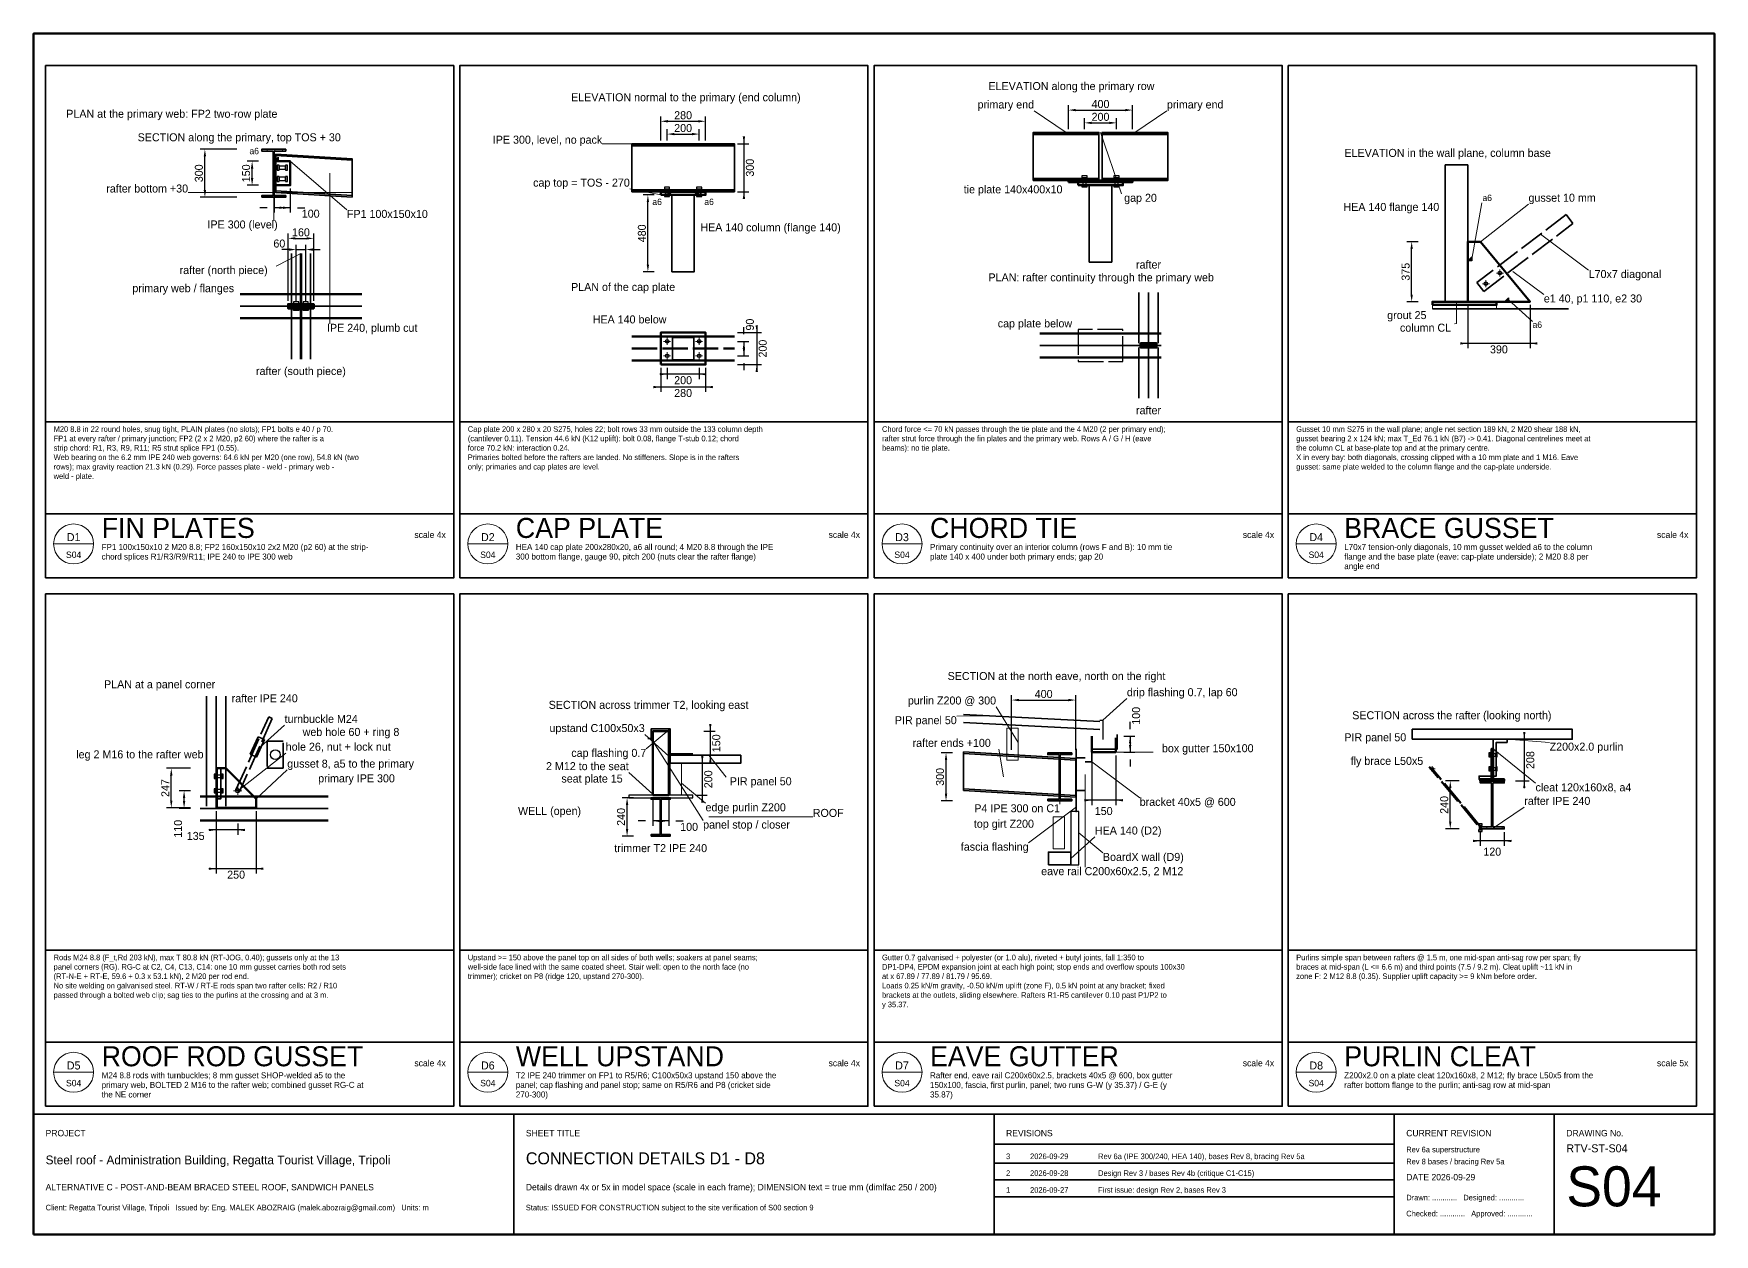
# Model space of a CAD drawing. Header units: metres. Extents: x 10 to 452, y 8 to 38.
# Drawn here: x 210 to 252, y 8 to 38 of the extents above; entities that cross this region are included whole.
import ezdxf
from ezdxf.enums import TextEntityAlignment as Align

# ---------------------------------------------------------------- set-up
doc = ezdxf.new("R2010")
doc.units = ezdxf.units.M
doc.header["$LTSCALE"] = 0.5
for name, pattern in [('CENTER', [5.08, 3.175, -0.635, 0.635, -0.635]), ('DASHDOT', [3.556, 2.54, -0.508, 0, -0.508]), ('DASHED', [1.524, 1.27, -0.254])]:
    doc.linetypes.add(name, pattern=pattern)
for name, color, linetype, lineweight in [('S-BRACE', 6, 'DASHED', 35), ('S-COL', 5, 'CONTINUOUS', 35), ('S-DETAIL', 7, 'CONTINUOUS', 25), ('S-DIM', 2, 'CONTINUOUS', 13), ('S-DRAIN', 4, 'DASHDOT', 18), ('S-EXIST', 8, 'CONTINUOUS', 15), ('S-GRID', 9, 'CENTER', 13), ('S-HATCH', 8, 'CONTINUOUS', 9), ('S-LEADER', 7, 'CONTINUOUS', 13), ('S-PRIM', 1, 'CONTINUOUS', 50), ('S-PURL', 4, 'CONTINUOUS', 15), ('S-RAFT', 3, 'CONTINUOUS', 35), ('S-TEXT-DIM', 7, 'CONTINUOUS', 18), ('S-TEXT-NOTE', 7, 'CONTINUOUS', 18), ('S-TITLE', 7, 'CONTINUOUS', 35)]:
    doc.layers.add(name, color=color, linetype=linetype, lineweight=lineweight)
doc.dimstyles.new('S-MM', dxfattribs={"dimtxt": 0.2, "dimasz": 0.18, "dimexe": 0.12, "dimexo": 0.08, "dimgap": 0.05, "dimtad": 1, "dimdec": 0, "dimlfac": 250, "dimtxsty": 'Standard', "dimcen": 2.5, "dimclrd": 2, "dimclre": 2, "dimclrt": 7, "dimazin": 3, "dimtfac": 1, "dimtmove": 0, "dimatfit": 3, "dimlwd": -3})
doc.dimstyles.new('S-MM5', dxfattribs={"dimtxt": 0.2, "dimasz": 0.18, "dimexe": 0.12, "dimexo": 0.08, "dimgap": 0.05, "dimtad": 1, "dimdec": 0, "dimlfac": 200, "dimtxsty": 'Standard', "dimcen": 2.5, "dimclrd": 2, "dimclre": 2, "dimclrt": 7, "dimazin": 3, "dimtfac": 1, "dimtmove": 0, "dimatfit": 3, "dimlwd": -3})

msp = doc.modelspace()

# ---------------------------------------------------------------- hatches: boundary and pattern name
at = {"layer": 'S-HATCH'}
h = msp.add_hatch(dxfattribs=at)
h.set_pattern_fill('ANSI31', scale=0.06, angle=45)
h.paths.add_polyline_path([(215.7, 33.91), (216.3, 33.91), (216.3, 33.9528), (216.0142, 33.9528), (216.0142, 35.0672), (216.3, 35.0672), (216.3, 35.11), (215.7, 35.11), (215.7, 35.0672), (215.9858, 35.0672), (215.9858, 33.9528), (215.7, 33.9528)])
h = msp.add_hatch(color=7, dxfattribs=at)
h.dxf.hatch_style = 1
h.paths.add_polyline_path([(216.014, 34.81), (216.114, 34.91), (216.114, 34.81)])
h = msp.add_hatch(color=7, dxfattribs=at)
h.dxf.hatch_style = 1
h.paths.add_polyline_path([(225.95, 33.97), (225.85, 34.07), (225.85, 33.97)])
h = msp.add_hatch(color=7, dxfattribs=at)
h.dxf.hatch_style = 1
h.paths.add_polyline_path([(226.51, 33.97), (226.61, 34.07), (226.61, 33.97)])
h = msp.add_hatch(color=7, dxfattribs=at)
h.dxf.hatch_style = 1
h.paths.add_polyline_path([(245.8354, 32.32), (245.9354, 32.42), (245.9354, 32.32)])
h = msp.add_hatch(color=7, dxfattribs=at)
h.dxf.hatch_style = 1
h.paths.add_polyline_path([(246.7554, 31.3), (246.8554, 31.4), (246.8554, 31.3)])
h = msp.add_hatch(dxfattribs=at)
h.set_pattern_fill('ANSI31', scale=0.06, angle=45)
h.paths.add_polyline_path([(235.34, 18.83), (235.94, 18.83), (235.94, 18.8728), (235.6542, 18.8728), (235.6542, 19.9872), (235.94, 19.9872), (235.94, 20.03), (235.34, 20.03), (235.34, 19.9872), (235.6258, 19.9872), (235.6258, 18.8728), (235.34, 18.8728)])
h = msp.add_hatch(dxfattribs=at)
h.set_pattern_fill('ANSI31', scale=0.06, angle=45)
h.paths.add_polyline_path([(246.15, 18.13), (246.75, 18.13), (246.75, 18.179), (246.4655, 18.179), (246.4655, 19.281), (246.75, 19.281), (246.75, 19.33), (246.15, 19.33), (246.15, 19.281), (246.4345, 19.281), (246.4345, 18.179), (246.15, 18.179)])
h = msp.add_hatch(dxfattribs=at)
h.set_pattern_fill('ANSI31', scale=0.06, angle=45)
h.paths.add_polyline_path([(225.43, 17.95), (225.91, 17.95), (225.91, 17.9892), (225.6824, 17.9892), (225.6824, 18.8708), (225.91, 18.8708), (225.91, 18.91), (225.43, 18.91), (225.43, 18.8708), (225.6576, 18.8708), (225.6576, 17.9892), (225.43, 17.9892)])

# ---------------------------------------------------------------- linework, layer by layer
at = {"layer": 'S-BRACE', "lineweight": 50}
for p, q in [((246.075, 18.24), (244.875, 19.68)), ((246.15, 18.19), (244.95, 19.63))]:
    msp.add_line(p, q, dxfattribs=at)
at = {"layer": 'S-BRACE', "lineweight": 35}
for points in [[(246.2354, 31.56), (248.4646, 33.2542), (248.2952, 33.4772), (246.0659, 31.7829)], [(215.0562, 19.1035), (215.8757, 20.9279), (215.9632, 20.8886), (215.1438, 19.0641)], [(215.4131, 19.9956), (215.6097, 20.4334), (215.7703, 20.3613), (215.5736, 19.9235)]]:
    msp.add_lwpolyline(points, close=True, dxfattribs=at)
at = {"layer": 'S-COL', "lineweight": 35}
for points in [[(245.2754, 31.3), (245.8354, 31.3), (245.8354, 34.72), (245.2754, 34.72)], [(236.38, 32.29), (236.94, 32.29), (236.94, 34.21), (236.38, 34.21)], [(225.95, 32.05), (226.51, 32.05), (226.51, 33.97), (225.95, 33.97)], [(235.36, 17.23), (235.92, 17.23), (235.92, 17.55), (235.36, 17.55)]]:
    msp.add_lwpolyline(points, close=True, dxfattribs=at)
at = {"layer": 'S-COL', "lineweight": 50}
msp.add_lwpolyline([(244.9554, 31.22), (246.5554, 31.22), (246.5554, 31.3), (244.9554, 31.3)], close=True, dxfattribs=at)
at = {"layer": 'S-COL', "linetype": 'DASHED'}
msp.add_lwpolyline([(225.964, 29.85), (226.496, 29.85), (226.496, 30.41), (225.964, 30.41)], close=True, dxfattribs=at)
at = {"layer": 'S-DETAIL', "lineweight": 35}
for p, q in [((233.24, 20.9899), (236.64, 20.8101)), ((233.24, 20.7899), (236.64, 20.6101))]:
    msp.add_line(p, q, dxfattribs=at)
at = {"layer": 'S-DETAIL'}
for points in [[(216.014, 34.81), (216.114, 34.91), (216.114, 34.81)], [(216.082, 34.586), (216.134, 34.586), (216.134, 34.714), (216.082, 34.714)], [(216.134, 34.61), (216.294, 34.61), (216.294, 34.69), (216.134, 34.69)], [(216.294, 34.586), (216.346, 34.586), (216.346, 34.714), (216.294, 34.714)], [(236.196, 34.394), (236.324, 34.394), (236.324, 34.446), (236.196, 34.446)], [(236.996, 34.394), (237.124, 34.394), (237.124, 34.446), (236.996, 34.446)], [(216.082, 34.306), (216.134, 34.306), (216.134, 34.434), (216.082, 34.434)], [(216.134, 34.33), (216.294, 34.33), (216.294, 34.41), (216.134, 34.41)], [(216.294, 34.306), (216.346, 34.306), (216.346, 34.434), (216.294, 34.434)], [(225.766, 34.114), (225.894, 34.114), (225.894, 34.166), (225.766, 34.166)], [(225.79, 33.986), (225.87, 33.986), (225.87, 34.114), (225.79, 34.114)], [(225.95, 33.97), (225.85, 34.07), (225.85, 33.97)], [(226.51, 33.97), (226.61, 34.07), (226.61, 33.97)], [(226.566, 34.114), (226.694, 34.114), (226.694, 34.166), (226.566, 34.166)], [(226.59, 33.986), (226.67, 33.986), (226.67, 34.114), (226.59, 34.114)], [(236.196, 34.174), (236.324, 34.174), (236.324, 34.226), (236.196, 34.226)], [(236.22, 34.226), (236.3, 34.226), (236.3, 34.394), (236.22, 34.394)], [(236.996, 34.174), (237.124, 34.174), (237.124, 34.226), (236.996, 34.226)], [(237.02, 34.226), (237.1, 34.226), (237.1, 34.394), (237.02, 34.394)], [(225.766, 33.934), (225.894, 33.934), (225.894, 33.986), (225.766, 33.986)], [(226.566, 33.934), (226.694, 33.934), (226.694, 33.986), (226.566, 33.986)], [(245.8354, 32.32), (245.9354, 32.42), (245.9354, 32.32)], [(216.496, 31.2442), (216.624, 31.2442), (216.624, 31.298), (216.496, 31.298)], [(216.496, 31.1758), (216.624, 31.1758), (216.624, 31.226), (216.496, 31.226)], [(216.496, 31.2042), (216.624, 31.2042), (216.624, 31.154), (216.496, 31.154)], [(216.496, 31.1358), (216.624, 31.1358), (216.624, 31.082), (216.496, 31.082)], [(216.736, 31.2442), (216.864, 31.2442), (216.864, 31.298), (216.736, 31.298)], [(216.736, 31.1758), (216.864, 31.1758), (216.864, 31.226), (216.736, 31.226)], [(216.736, 31.2042), (216.864, 31.2042), (216.864, 31.154), (216.736, 31.154)], [(216.736, 31.1358), (216.864, 31.1358), (216.864, 31.082), (216.736, 31.082)], [(246.7554, 31.3), (246.8554, 31.4), (246.8554, 31.3)], [(225.87, 19.97), (225.91, 19.97), (225.91, 20.59), (225.87, 20.59)], [(236.04, 18.566), (236.064, 18.566), (236.064, 20.126), (236.04, 20.126)], [(246.366, 19.932), (246.405, 19.932), (246.405, 20.028), (246.366, 20.028)], [(246.405, 19.95), (246.535, 19.95), (246.535, 20.01), (246.405, 20.01)], [(246.535, 19.932), (246.574, 19.932), (246.574, 20.028), (246.535, 20.028)], [(214.5144, 19.3926), (214.556, 19.3926), (214.556, 19.495), (214.5144, 19.495)], [(214.556, 19.4118), (214.692, 19.4118), (214.692, 19.4758), (214.556, 19.4758)], [(214.692, 19.3926), (214.7336, 19.3926), (214.7336, 19.495), (214.692, 19.495)], [(246.366, 19.582), (246.405, 19.582), (246.405, 19.678), (246.366, 19.678)], [(246.405, 19.6), (246.535, 19.6), (246.535, 19.66), (246.405, 19.66)], [(246.535, 19.582), (246.574, 19.582), (246.574, 19.678), (246.535, 19.678)], [(214.5144, 19.0326), (214.556, 19.0326), (214.556, 19.135), (214.5144, 19.135)], [(214.556, 19.0518), (214.692, 19.0518), (214.692, 19.1158), (214.556, 19.1158)], [(214.692, 19.0326), (214.7336, 19.0326), (214.7336, 19.135), (214.692, 19.135)], [(224.87, 18.91), (226.47, 18.91), (226.47, 18.97), (224.87, 18.97)], [(235.92, 17.23), (236.12, 17.23), (236.12, 18.566), (235.92, 18.566)], [(246.102, 18.215), (246.198, 18.215), (246.198, 18.254), (246.102, 18.254)], [(246.102, 18.066), (246.198, 18.066), (246.198, 18.105), (246.102, 18.105)], [(246.12, 18.105), (246.18, 18.105), (246.18, 18.215), (246.12, 18.215)]]:
    msp.add_lwpolyline(points, close=True, dxfattribs=at)
at = {"layer": 'S-DETAIL', "lineweight": 50}
for points in [[(216.014, 34.21), (216.414, 34.21), (216.414, 34.81), (216.014, 34.81)], [(225.67, 33.97), (226.79, 33.97), (226.79, 34.05), (225.67, 34.05)], [(235.86, 34.29), (237.46, 34.29), (237.46, 34.33), (235.86, 34.33)], [(236.1, 34.21), (237.22, 34.21), (237.22, 34.29), (236.1, 34.29)], [(245.8354, 31.3), (245.8354, 32.8), (246.1554, 32.8), (247.3954, 31.3)], [(216.36, 31.2042), (217, 31.2042), (217, 31.2442), (216.36, 31.2442)], [(216.36, 31.1758), (217, 31.1758), (217, 31.1358), (216.36, 31.1358)], [(225.67, 29.73), (226.79, 29.73), (226.79, 30.53), (225.67, 30.53)], [(237.66, 30.2242), (238.06, 30.2242), (238.06, 30.2642), (237.66, 30.2642)], [(237.66, 30.1958), (238.06, 30.1958), (238.06, 30.1558), (237.66, 30.1558)], [(225.47, 18.97), (225.87, 18.97), (225.87, 20.57), (225.47, 20.57)], [(246.43, 19.33), (246.47, 19.33), (246.47, 20.13), (246.43, 20.13)], [(214.5742, 18.6562), (215.56, 18.6562), (215.56, 18.8838), (214.8, 19.6438), (214.5742, 19.6438)], [(246.15, 19.33), (246.75, 19.33), (246.75, 19.37), (246.15, 19.37)]]:
    msp.add_lwpolyline(points, close=True, dxfattribs=at)
at = {"layer": 'S-DETAIL', "linetype": 'DASHED'}
msp.add_lwpolyline([(236.1, 29.81), (237.22, 29.81), (237.22, 30.61), (236.1, 30.61)], close=True, dxfattribs=at)
at = {"layer": 'S-DETAIL', "lineweight": 35}
for points in [[(226.47, 20.01), (225.91, 20.01), (225.91, 20.63), (225.43, 20.63), (225.43, 20.39), (225.35, 20.39)], [(236.28, 19.806), (236.44, 19.806), (236.44, 20.126), (237.08, 20.126), (237.08, 20.486)]]:
    msp.add_lwpolyline(points, dxfattribs=at)
at = {"layer": 'S-DETAIL'}
msp.add_lwpolyline([(236.64, 20.846), (236.72, 20.846), (236.72, 20.366)], dxfattribs=at)
at = {"layer": 'S-DETAIL', "lineweight": 35}
for points in [[(244.45, 20.37), (248.45, 20.37), (248.45, 20.62), (244.45, 20.62)], [(225.91, 19.77), (227.67, 19.77), (227.67, 19.97), (225.91, 19.97)], [(214.5724, 18.8838), (214.68, 18.8838), (214.68, 19.6438), (214.5724, 19.6438)]]:
    msp.add_lwpolyline(points, close=True, dxfattribs=at)
at = {"layer": 'S-DETAIL'}
for centre, radius in [((246.6405, 32.0186), 0.044), ((246.2901, 31.7524), 0.044), ((225.83, 30.31), 0.044), ((226.63, 30.31), 0.044), ((225.83, 29.95), 0.044), ((226.63, 29.95), 0.044), ((216.04, 19.9838), 0.12), ((244.95, 19.63), 0.035), ((215.1, 19.0838), 0.052)]:
    msp.add_circle(centre, radius, dxfattribs=at)
at = {"layer": 'S-DIM'}
for p, q in [((210.5, 25.25), (211.5, 25.25)), ((220.85, 25.25), (221.85, 25.25)), ((231.2, 25.25), (232.2, 25.25)), ((241.55, 25.25), (242.55, 25.25)), ((210.5, 12.05), (211.5, 12.05)), ((220.85, 12.05), (221.85, 12.05)), ((231.2, 12.05), (232.2, 12.05)), ((241.55, 12.05), (242.55, 12.05))]:
    msp.add_line(p, q, dxfattribs=at)
for centre in [(211, 25.25), (221.35, 25.25), (231.7, 25.25), (242.05, 25.25), (211, 12.05), (221.35, 12.05), (231.7, 12.05), (242.05, 12.05)]:
    msp.add_circle(centre, 0.5, dxfattribs=at)
at = {"layer": 'S-DRAIN', "lineweight": 50}
msp.add_lwpolyline([(236.44, 20.446), (236.44, 20.046), (237.04, 20.046), (237.04, 20.406)], dxfattribs=at)
at = {"layer": 'S-EXIST', "lineweight": 35}
msp.add_line((244.9554, 31.12), (248.3554, 31.12), dxfattribs=at)
at = {"layer": 'S-GRID'}
for p, q in [((246.5525, 32.0186), (246.7285, 32.0186)), ((246.6405, 31.9306), (246.6405, 32.1066)), ((246.2021, 31.7524), (246.3781, 31.7524)), ((246.2901, 31.6644), (246.2901, 31.8404)), ((245.5554, 31.3), (245.5554, 30.76)), ((225.742, 30.31), (225.918, 30.31)), ((225.83, 30.222), (225.83, 30.398)), ((226.542, 30.31), (226.718, 30.31)), ((226.63, 30.222), (226.63, 30.398)), ((225.742, 29.95), (225.918, 29.95)), ((225.83, 29.862), (225.83, 30.038)), ((226.542, 29.95), (226.718, 29.95)), ((226.63, 29.862), (226.63, 30.038)), ((244.88, 19.63), (245.02, 19.63)), ((244.95, 19.56), (244.95, 19.7)), ((214.996, 19.0838), (215.204, 19.0838)), ((215.1, 18.9798), (215.1, 19.1878))]:
    msp.add_line(p, q, dxfattribs=at)
at = {"layer": 'S-HATCH'}
msp.add_lwpolyline([(244.9554, 31.12), (246.5554, 31.12), (246.5554, 31.22), (244.9554, 31.22)], close=True, dxfattribs=at)
at = {"layer": 'S-LEADER'}
for p, q in [((235.8, 35.53), (235, 36.0729)), ((237.52, 35.53), (238.32, 36.0729)), ((236.66, 35.53), (237.1836, 33.9979)), ((227.51, 35.25), (224.21, 35.25)), ((216.414, 34.81), (217.8282, 33.5958)), ((217.4, 34.51), (217.4, 30.7497)), ((217.96, 34.03), (213.86, 34.03)), ((225.67, 33.97), (224.8973, 34.12)), ((216, 33.91), (216, 33.3322)), ((245.9354, 32.368), (246.1865, 33.7712)), ((246.1554, 32.8), (247.3554, 33.7429)), ((247.6583, 32.9931), (248.8583, 32.0931)), ((216.68, 32.51), (216.0631, 32.1924)), ((246.9602, 32.0606), (247.738, 31.4828)), ((246.8554, 31.348), (247.4554, 30.808)), ((245.5554, 30.76), (245.5034, 30.7529)), ((234.6, 20.286), (234.05, 21.1816)), ((236.72, 20.846), (237.32, 21.389)), ((215.6719, 20.1785), (216.2719, 20.7214)), ((225.91, 20.63), (225.31, 20.13)), ((233.84, 20.9539), (233.0673, 20.9469)), ((225.87, 19.95), (225.27, 20.4929)), ((225.43, 20.39), (226.73, 18.3383)), ((246.82, 20.37), (247.8825, 20.2853)), ((215.1, 19.0838), (216.3, 20.0267)), ((226.87, 19.97), (227.3082, 19.42)), ((234.24, 19.43), (234.1181, 20.1229)), ((236.44, 19.806), (237.64, 18.906)), ((236.74, 20.046), (237.9734, 20.046)), ((246.47, 20.13), (247.5307, 19.2693)), ((215.56, 18.8838), (216.3378, 19.6046)), ((225.47, 18.998), (224.87, 19.5409)), ((236.28, 19.486), (236.28, 17.1746)), ((226.19, 19.27), (226.79, 18.77)), ((236.064, 18.686), (234.864, 17.786)), ((235.64, 18.83), (235.64, 18.7453)), ((246.45, 18.13), (247.25, 18.6729)), ((226.87, 18.43), (229.47, 18.43)), ((235.92, 17.39), (236.52, 17.9329)), ((236.12, 18.03), (236.72, 17.53))]:
    msp.add_line(p, q, dxfattribs=at)
at = {"layer": 'S-PRIM'}
for p, q in [((234.98, 35.4872), (236.62, 35.4872)), ((236.7, 35.4872), (238.34, 35.4872)), ((224.95, 35.2072), (227.51, 35.2072)), ((224.95, 34.0928), (227.51, 34.0928)), ((234.98, 34.3728), (236.62, 34.3728)), ((236.7, 34.3728), (238.34, 34.3728)), ((215.16, 31.49), (218.2, 31.49)), ((215.16, 30.89), (218.2, 30.89)), ((224.95, 30.43), (227.51, 30.43)), ((235.14, 30.51), (238.18, 30.51)), ((224.95, 29.83), (227.51, 29.83)), ((235.14, 29.91), (238.18, 29.91)), ((214.16, 18.9438), (217.36, 18.9438)), ((214.16, 18.3438), (217.36, 18.3438))]:
    msp.add_line(p, q, dxfattribs=at)
at = {"layer": 'S-PRIM', "lineweight": 35}
for p, q in [((215.16, 31.19), (218.2, 31.19)), ((235.14, 30.21), (238.18, 30.21)), ((214.16, 18.6438), (217.36, 18.6438))]:
    msp.add_line(p, q, dxfattribs=at)
at = {"layer": 'S-PRIM', "linetype": 'DASHED'}
msp.add_line((224.95, 30.13), (227.51, 30.13), dxfattribs=at)
at = {"layer": 'S-PRIM', "lineweight": 35}
for points in [[(234.98, 34.33), (236.62, 34.33), (236.62, 35.53), (234.98, 35.53)], [(236.7, 34.33), (238.34, 34.33), (238.34, 35.53), (236.7, 35.53)], [(215.7, 33.91), (216.3, 33.91), (216.3, 33.9528), (216.0142, 33.9528), (216.0142, 35.0672), (216.3, 35.0672), (216.3, 35.11), (215.7, 35.11), (215.7, 35.0672), (215.9858, 35.0672), (215.9858, 33.9528), (215.7, 33.9528)], [(224.95, 34.05), (227.51, 34.05), (227.51, 35.25), (224.95, 35.25)], [(235.34, 18.83), (235.94, 18.83), (235.94, 18.8728), (235.6542, 18.8728), (235.6542, 19.9872), (235.94, 19.9872), (235.94, 20.03), (235.34, 20.03), (235.34, 19.9872), (235.6258, 19.9872), (235.6258, 18.8728), (235.34, 18.8728)]]:
    msp.add_lwpolyline(points, close=True, dxfattribs=at)
at = {"layer": 'S-PURL', "lineweight": 35}
for p, q in [((236.04, 19.906), (236.28, 19.906)), ((236.04, 19.086), (236.28, 19.086))]:
    msp.add_line(p, q, dxfattribs=at)
at = {"layer": 'S-PURL'}
for points in [[(234.32, 19.846), (234.6, 19.846), (234.6, 20.646), (234.32, 20.646)], [(225.91, 18.97), (226.19, 18.97), (226.19, 19.77), (225.91, 19.77)], [(235.48, 17.63), (235.76, 17.63), (235.76, 18.43), (235.48, 18.43)]]:
    msp.add_lwpolyline(points, close=True, dxfattribs=at)
at = {"layer": 'S-PURL', "lineweight": 35}
for points in [[(246.47, 19.37), (246.47, 20.37), (246.82, 20.37), (246.82, 20.29), (246.55, 20.29), (246.55, 19.45), (246.12, 19.45), (246.12, 19.37)], [(236.04, 19.086), (236.05, 19.086), (236.05, 19.906), (236.04, 19.906)]]:
    msp.add_lwpolyline(points, close=True, dxfattribs=at)
at = {"layer": 'S-RAFT'}
for p, q in [((216.054, 34.9508), (217.96, 34.8366)), ((216.054, 34.0692), (217.96, 33.955)), ((216.44, 31.2442), (216.44, 32.51)), ((216.92, 31.2442), (216.92, 32.51)), ((237.62, 30.2642), (237.62, 31.53)), ((238.1, 30.2642), (238.1, 31.53)), ((216.44, 31.1358), (216.44, 29.87)), ((216.92, 31.1358), (216.92, 29.87)), ((237.62, 30.1558), (237.62, 28.89)), ((238.1, 30.1558), (238.1, 28.89)), ((214.32, 18.698), (214.32, 21.4438)), ((214.8, 18.698), (214.8, 21.4438)), ((233.24, 20.0146), (236.04, 19.8468)), ((233.24, 19.133), (236.04, 18.9652))]:
    msp.add_line(p, q, dxfattribs=at)
at = {"layer": 'S-RAFT', "lineweight": 35}
for p, q in [((216.6676, 31.2442), (216.6676, 32.51)), ((216.6924, 31.2442), (216.6924, 32.51)), ((237.86, 30.2642), (237.86, 31.53)), ((216.6676, 31.1358), (216.6676, 29.87)), ((216.6924, 31.1358), (216.6924, 29.87)), ((237.86, 30.1558), (237.86, 28.89)), ((214.56, 18.6438), (214.56, 21.4438))]:
    msp.add_line(p, q, dxfattribs=at)
for points in [[(216.054, 34.03), (217.96, 33.9158), (217.96, 34.8758), (216.054, 34.99)], [(233.24, 19.0938), (236.04, 18.926), (236.04, 19.886), (233.24, 20.0538)], [(246.15, 18.13), (246.75, 18.13), (246.75, 18.179), (246.4655, 18.179), (246.4655, 19.281), (246.75, 19.281), (246.75, 19.33), (246.15, 19.33), (246.15, 19.281), (246.4345, 19.281), (246.4345, 18.179), (246.15, 18.179)], [(225.43, 17.95), (225.91, 17.95), (225.91, 17.9892), (225.6824, 17.9892), (225.6824, 18.8708), (225.91, 18.8708), (225.91, 18.91), (225.43, 18.91), (225.43, 18.8708), (225.6576, 18.8708), (225.6576, 17.9892), (225.43, 17.9892)]]:
    msp.add_lwpolyline(points, close=True, dxfattribs=at)
at = {"layer": 'S-RAFT', "linetype": 'DASHED'}
msp.add_lwpolyline([(215.84, 19.6438), (216.24, 19.6438), (216.24, 20.3238), (215.84, 20.3238)], close=True, dxfattribs=at)
at = {"layer": 'S-TITLE'}
for p, q in [((210.3, 28.3), (220.5, 28.3)), ((220.65, 28.3), (230.85, 28.3)), ((231, 28.3), (241.2, 28.3)), ((241.35, 28.3), (251.55, 28.3)), ((210.3, 26), (220.5, 26)), ((220.65, 26), (230.85, 26)), ((231, 26), (241.2, 26)), ((241.35, 26), (251.55, 26)), ((210.3, 15.1), (220.5, 15.1)), ((220.65, 15.1), (230.85, 15.1)), ((231, 15.1), (241.2, 15.1)), ((241.35, 15.1), (251.55, 15.1)), ((210.3, 12.8), (220.5, 12.8)), ((220.65, 12.8), (230.85, 12.8)), ((231, 12.8), (241.2, 12.8)), ((241.35, 12.8), (251.55, 12.8)), ((210, 11), (252, 11)), ((222, 8), (222, 11)), ((234, 8), (234, 11)), ((244, 8), (244, 11)), ((248, 8), (248, 11)), ((234, 10.25), (244, 10.25)), ((234, 9.78), (244, 9.78)), ((234, 9.36), (244, 9.36)), ((234, 8.94), (244, 8.94))]:
    msp.add_line(p, q, dxfattribs=at)
at = {"layer": 'S-TITLE', "lineweight": 70}
msp.add_lwpolyline([(210, 8), (252, 8), (252, 38), (210, 38)], close=True, dxfattribs=at)
at = {"layer": 'S-TITLE', "lineweight": 35}
for points in [[(210.3, 24.4), (220.5, 24.4), (220.5, 37.2), (210.3, 37.2)], [(220.65, 24.4), (230.85, 24.4), (230.85, 37.2), (220.65, 37.2)], [(231, 24.4), (241.2, 24.4), (241.2, 37.2), (231, 37.2)], [(241.35, 24.4), (251.55, 24.4), (251.55, 37.2), (241.35, 37.2)], [(210.3, 11.2), (220.5, 11.2), (220.5, 24), (210.3, 24)], [(220.65, 11.2), (230.85, 11.2), (230.85, 24), (220.65, 24)], [(231, 11.2), (241.2, 11.2), (241.2, 24), (231, 24)], [(241.35, 11.2), (251.55, 11.2), (251.55, 24), (241.35, 24)]]:
    msp.add_lwpolyline(points, close=True, dxfattribs=at)

# ---------------------------------------------------------------- texts
at = {"layer": 'S-TEXT-DIM'}
for s, height, p in [('primary end', 0.2, (235, 36.13)), ('IPE 300, level, no pack', 0.2, (224.21, 35.25)), ('a6', 0.16, (215.631, 34.9874)), ('rafter bottom +30', 0.2, (213.86, 34.03)), ('cap top = TOS - 270', 0.2, (224.8973, 34.1771)), ('tie plate 140x400x10', 0.2, (235.71, 34.01)), ('a6', 0.16, (225.7, 33.718)), ('HEA 140 flange 140', 0.2, (245.1254, 33.57)), ('primary web / flanges', 0.2, (215.01, 31.54)), ('HEA 140 below', 0.2, (225.814, 30.76)), ('cap plate below', 0.2, (235.95, 30.66)), ('grout 25', 0.2, (244.8054, 30.868)), ('purlin Z200 @ 300', 0.2, (234.05, 21.2387)), ('upstand C100x50x3', 0.2, (225.27, 20.55)), ('PIR panel 50', 0.2, (233.0673, 20.7469)), ('PIR panel 50', 0.2, (244.3, 20.32)), ('leg 2 M16 to the rafter web', 0.2, (214.247, 19.8938)), ('2 M12 to the seat', 0.2, (224.87, 19.598)), ('cap flashing 0.7', 0.2, (225.31, 19.93)), ('fly brace L50x5', 0.2, (244.725, 19.73)), ('seat plate 15', 0.2, (224.72, 19.288)), ('WELL (open)', 0.2, (223.68, 18.48)), ('top girt Z200', 0.2, (234.997, 18.1594)), ('fascia flashing', 0.2, (234.864, 17.586))]:
    msp.add_text(s, height=height, dxfattribs=at).set_placement(p, align=Align.RIGHT)
for s, height, p in [('primary end', 0.2, (238.32, 36.13)), ('a6', 0.16, (226.76, 33.718)), ('gusset 10 mm', 0.2, (247.3554, 33.8)), ('FP1 100x150x10', 0.2, (217.8282, 33.3958)), ('HEA 140 column (flange 140)', 0.2, (226.66, 33.06)), ('L70x7 diagonal', 0.2, (248.8583, 31.8931)), ('e1 40, p1 110, e2 30', 0.2, (247.738, 31.2828)), ('a6', 0.16, (247.4554, 30.648)), ('rafter IPE 240', 0.2, (214.95, 21.2938)), ('drip flashing 0.7, lap 60', 0.2, (237.32, 21.446)), ('turnbuckle M24', 0.2, (216.2719, 20.7785)), ('web hole 60 + ring 8', 0.2, (216.723, 20.4532)), ('hole 26, nut + lock nut', 0.2, (216.3, 20.0838)), ('Z200x2.0 purlin', 0.2, (247.8825, 20.0853)), ('gusset 8, a5 to the primary', 0.2, (216.3378, 19.6616)), ('primary IPE 300', 0.2, (217.11, 19.2938)), ('bracket 40x5 @ 600', 0.2, (237.64, 18.706)), ('rafter IPE 240', 0.2, (247.25, 18.73)), ('cleat 120x160x8, a4', 0.2, (247.5307, 19.0693)), ('edge purlin Z200', 0.2, (226.79, 18.57)), ('ROOF', 0.2, (229.47, 18.43)), ('panel stop / closer', 0.2, (226.73, 18.1383)), ('HEA 140 (D2)', 0.2, (236.52, 17.99)), ('BoardX wall (D9)', 0.2, (236.72, 17.33))]:
    msp.add_text(s, height=height, dxfattribs=at).set_placement(p)
for s, height, p in [('gap 20', 0.2, (237.66, 33.7979)), ('a6', 0.16, (246.3236, 33.8169)), ('IPE 300 (level)', 0.2, (215.2222, 33.1322)), ('rafter', 0.2, (237.86, 32.13)), ('rafter (north piece)', 0.2, (214.7481, 31.9924)), ('IPE 240, plumb cut', 0.2, (218.4612, 30.5497)), ('column CL', 0.2, (244.7826, 30.5529)), ('rafter (south piece)', 0.2, (216.68, 29.47)), ('rafter', 0.2, (237.86, 28.49)), ('D1', 0.2, (211, 25.32)), ('D2', 0.2, (221.35, 25.32)), ('D3', 0.2, (231.7, 25.32)), ('D4', 0.2, (242.05, 25.32)), ('S04', 0.16, (211, 24.9)), ('S04', 0.16, (221.35, 24.9)), ('S04', 0.16, (231.7, 24.9)), ('S04', 0.16, (242.05, 24.9)), ('rafter ends +100', 0.2, (232.941, 20.18)), ('box gutter 150x100', 0.2, (239.34, 20.046)), ('PIR panel 50', 0.2, (228.169, 19.22)), ('P4 IPE 300 on C1', 0.2, (234.5775, 18.5453)), ('trimmer T2 IPE 240', 0.2, (225.67, 17.55)), ('eave rail C200x60x2.5, 2 M12', 0.2, (236.9529, 16.9746)), ('D5', 0.2, (211, 12.12)), ('D6', 0.2, (221.35, 12.12)), ('D7', 0.2, (231.7, 12.12)), ('D8', 0.2, (242.05, 12.12)), ('S04', 0.16, (211, 11.7)), ('S04', 0.16, (221.35, 11.7)), ('S04', 0.16, (231.7, 11.7)), ('S04', 0.16, (242.05, 11.7))]:
    msp.add_text(s, height=height, dxfattribs=at).set_placement(p, align=Align.CENTER)
at = {"layer": 'S-TEXT-NOTE'}
for s, height, p in [('ELEVATION along the primary row', 0.2, (233.86, 36.59)), ('ELEVATION normal to the primary (end column)', 0.2, (223.43, 36.31)), ('SECTION along the primary, top TOS + 30', 0.2, (212.6, 35.31)), ('ELEVATION in the wall plane, column base', 0.2, (242.7554, 34.92)), ('PLAN: rafter continuity through the primary web', 0.2, (233.86, 31.81)), ('PLAN of the cap plate', 0.2, (223.43, 31.57)), ('M20 8.8 in 22 round holes, snug tight, PLAIN plates (no slots); FP1 bolts e 40 / p 70.', 0.14, (210.5, 28.05)), ('Cap plate 200 x 280 x 20 S275, holes 22; bolt rows 33 mm outside the 133 column depth', 0.14, (220.85, 28.05)), ('Chord force <= 70 kN passes through the tie plate and the 4 M20 (2 per primary end);', 0.14, (231.2, 28.05)), ('Gusset 10 mm S275 in the wall plane; angle net section 189 kN, 2 M20 shear 188 kN,', 0.14, (241.55, 28.05)), ('strip chord: R1, R3, R9, R11; R5 strut splice FP1 (0.55).', 0.14, (210.5, 27.58)), ('FP1 at every rafter / primary junction; FP2 (2 x 2 M20, p2 60) where the rafter is a', 0.14, (210.5, 27.815)), ('force 70.2 kN: interaction 0.24.', 0.14, (220.85, 27.58)), ('(cantilever 0.11). Tension 44.6 kN (K12 uplift): bolt 0.08, flange T-stub 0.12; chord', 0.14, (220.85, 27.815)), ('beams): no tie plate.', 0.14, (231.2, 27.58)), ('rafter strut force through the fin plates and the primary web. Rows A / G / H (eave', 0.14, (231.2, 27.815)), ('the column CL at base-plate top and at the primary centre.', 0.14, (241.55, 27.58)), ('gusset bearing 2 x 124 kN; max T_Ed 76.1 kN (B7) -> 0.41. Diagonal centrelines meet at', 0.14, (241.55, 27.815)), ('Web bearing on the 6.2 mm IPE 240 web governs: 64.6 kN per M20 (one row), 54.8 kN (two', 0.14, (210.5, 27.345)), ('Primaries bolted before the rafters are landed. No stiffeners. Slope is in the rafters', 0.14, (220.85, 27.345)), ('X in every bay: both diagonals, crossing clipped with a 10 mm plate and 1 M16. Eave', 0.14, (241.55, 27.345)), ('weld - plate.', 0.14, (210.5, 26.875)), ('rows); max gravity reaction 21.3 kN (0.29). Force passes plate - weld - primary web -', 0.14, (210.5, 27.11)), ('only; primaries and cap plates are level.', 0.14, (220.85, 27.11)), ('gusset: same plate welded to the column flange and the cap-plate underside.', 0.14, (241.55, 27.11)), ('FIN PLATES', 0.5, (211.7, 25.4)), ('CAP PLATE', 0.5, (222.05, 25.4)), ('CHORD TIE', 0.5, (232.4, 25.4)), ('BRACE GUSSET', 0.5, (242.75, 25.4)), ('FP1 100x150x10 2 M20 8.8; FP2 160x150x10 2x2 M20 (p2 60) at the strip-', 0.15, (211.7, 25.1)), ('HEA 140 cap plate 200x280x20, a6 all round; 4 M20 8.8 through the IPE', 0.15, (222.05, 25.1)), ('Primary continuity over an interior column (rows F and B): 10 mm tie', 0.15, (232.4, 25.1)), ('L70x7 tension-only diagonals, 10 mm gusset welded a6 to the column', 0.15, (242.75, 25.1)), ('chord splices R1/R3/R9/R11; IPE 240 to IPE 300 web', 0.15, (211.7, 24.86)), ('300 bottom flange, gauge 90, pitch 200 (nuts clear the rafter flange)', 0.15, (222.05, 24.86)), ('plate 140 x 400 under both primary ends; gap 20', 0.15, (232.4, 24.86)), ('flange and the base plate (eave: cap-plate underside); 2 M20 8.8 per', 0.15, (242.75, 24.86)), ('angle end', 0.15, (242.75, 24.62)), ('PLAN at a panel corner', 0.2, (211.76, 21.6438)), ('SECTION at the north eave, north on the right', 0.2, (232.84, 21.85)), ('SECTION across trimmer T2, looking east', 0.2, (222.87, 21.13)), ('SECTION across the rafter (looking north)', 0.2, (242.95, 20.87)), ('panel corners (RG). RG-C at C2, C4, C13, C14: one 10 mm gusset carries both rod sets', 0.14, (210.5, 14.615)), ('Rods M24 8.8 (F_t,Rd 203 kN), max T 80.8 kN (RT-JOG, 0.40); gussets only at the 13', 0.14, (210.5, 14.85)), ('well-side face lined with the same coated sheet. Stair well: open to the north face (no', 0.14, (220.85, 14.615)), ('Upstand >= 150 above the panel top on all sides of both wells; soakers at panel seams;', 0.14, (220.85, 14.85)), ('Gutter 0.7 galvanised + polyester (or 1.0 alu), riveted + butyl joints, fall 1:350 to', 0.14, (231.2, 14.85)), ('DP1-DP4, EPDM expansion joint at each high point; stop ends and overflow spouts 100x30', 0.14, (231.2, 14.615)), ('braces at mid-span (L <= 6.6 m) and third points (7.5 / 9.2 m). Cleat uplift ~11 kN in', 0.14, (241.55, 14.615)), ('Purlins simple span between rafters @ 1.5 m, one mid-span anti-sag row per span; fly', 0.14, (241.55, 14.85)), ('(RT-N-E + RT-E, 59.6 + 0.3 x 53.1 kN), 2 M20 per rod end.', 0.14, (210.5, 14.38)), ('No site welding on galvanised steel. RT-W / RT-E rods span two rafter cells: R2 / R10', 0.14, (210.5, 14.145)), ('trimmer); cricket on P8 (ridge 120, upstand 270-300).', 0.14, (220.85, 14.38)), ('at x 67.89 / 77.89 / 81.79 / 95.69.', 0.14, (231.2, 14.38)), ('Loads 0.25 kN/m gravity, -0.50 kN/m uplift (zone F), 0.5 kN point at any bracket; fixed', 0.14, (231.2, 14.145)), ('zone F: 2 M12 8.8 (0.35). Supplier uplift capacity >= 9 kNm before order.', 0.14, (241.55, 14.38)), ('passed through a bolted web clip; sag ties to the purlins at the crossing and at 3 m.', 0.14, (210.5, 13.91)), ('brackets at the outlets, sliding elsewhere. Rafters R1-R5 cantilever 0.10 past P1/P2 to', 0.14, (231.2, 13.91)), ('y 35.37.', 0.14, (231.2, 13.675)), ('ROOF ROD GUSSET', 0.5, (211.7, 12.2)), ('WELL UPSTAND', 0.5, (222.05, 12.2)), ('EAVE GUTTER', 0.5, (232.4, 12.2)), ('PURLIN CLEAT', 0.5, (242.75, 12.2)), ('primary web, BOLTED 2 M16 to the rafter web; combined gusset RG-C at', 0.15, (211.7, 11.66)), ('M24 8.8 rods with turnbuckles; 8 mm gusset SHOP-welded a5 to the', 0.15, (211.7, 11.9)), ('T2 IPE 240 trimmer on FP1 to R5/R6; C100x50x3 upstand 150 above the', 0.15, (222.05, 11.9)), ('panel; cap flashing and panel stop; same on R5/R6 and P8 (cricket side', 0.15, (222.05, 11.66)), ('150x100, fascia, first purlin, panel; two runs G-W (y 35.37) / G-E (y', 0.15, (232.4, 11.66)), ('Rafter end, eave rail C200x60x2.5, brackets 40x5 @ 600, box gutter', 0.15, (232.4, 11.9)), ('Z200x2.0 on a plate cleat 120x160x8, 2 M12; fly brace L50x5 from the', 0.15, (242.75, 11.9)), ('rafter bottom flange to the purlin; anti-sag row at mid-span', 0.15, (242.75, 11.66)), ('the NE corner', 0.15, (211.7, 11.42)), ('270-300)', 0.15, (222.05, 11.42)), ('35.87)', 0.15, (232.4, 11.42)), ('PROJECT', 0.16, (210.3, 10.45)), ('SHEET TITLE', 0.16, (222.3, 10.45)), ('REVISIONS', 0.16, (234.3, 10.45)), ('CURRENT REVISION', 0.16, (244.3, 10.45)), ('DRAWING No.', 0.16, (248.3, 10.45)), ('Rev 6a superstructure', 0.14, (244.3, 10.05)), ('RTV-ST-S04', 0.2, (248.3, 10.05)), ('Steel roof - Administration Building, Regatta Tourist Village, Tripoli', 0.22, (210.3, 9.75)), ('CONNECTION DETAILS D1 - D8', 0.3, (222.3, 9.75)), ('3', 0.14, (234.3, 9.88)), ('2026-09-29', 0.14, (234.9, 9.88)), ('Rev 6a (IPE 300/240, HEA 140), bases Rev 8, bracing Rev 5a', 0.14, (236.6, 9.88)), ('Rev 8 bases / bracing Rev 5a', 0.14, (244.3, 9.75)), ('S04', 1, (248.3, 8.7)), ('ALTERNATIVE C - POST-AND-BEAM BRACED STEEL ROOF, SANDWICH PANELS', 0.16, (210.3, 9.1)), ('Details drawn 4x or 5x in model space (scale in each frame); DIMENSION text = true mm (dimlfac 250 / 200)', 0.16, (222.3, 9.1)), ('2', 0.14, (234.3, 9.46)), ('2026-09-28', 0.14, (234.9, 9.46)), ('Design Rev 3 / bases Rev 4b (critique C1-C15)', 0.14, (236.6, 9.46)), ('DATE 2026-09-29', 0.16, (244.3, 9.35)), ('1', 0.14, (234.3, 9.04)), ('2026-09-27', 0.14, (234.9, 9.04)), ('First issue: design Rev 2, bases Rev 3', 0.14, (236.6, 9.04)), ('Drawn: ............   Designed: ............', 0.14, (244.3, 8.85)), ('Client: Regatta Tourist Village, Tripoli   Issued by: Eng. MALEK ABOZRAIG (malek.abozraig@gmail.com)   Units: m', 0.14, (210.3, 8.6)), ('Status: ISSUED FOR CONSTRUCTION subject to the site verification of S00 section 9', 0.14, (222.3, 8.6)), ('Checked: ............   Approved: ............', 0.14, (244.3, 8.45))]:
    msp.add_text(s, height=height, dxfattribs=at).set_placement(p)
msp.add_text('PLAN at the primary web: FP2 two-row plate', height=0.2, dxfattribs=at).set_placement((213.4541, 35.8976), align=Align.CENTER)
for s, p in [('scale 4x', (220.3, 25.4)), ('scale 4x', (230.65, 25.4)), ('scale 4x', (241, 25.4)), ('scale 4x', (251.35, 25.4)), ('scale 4x', (220.3, 12.2)), ('scale 4x', (230.65, 12.2)), ('scale 4x', (241, 12.2)), ('scale 5x', (251.35, 12.2))]:
    msp.add_text(s, height=0.16, dxfattribs=at).set_placement(p, align=Align.RIGHT)

# ---------------------------------------------------------------- dimensions: what is measured, and where the dimension line sits
at = {"layer": 'S-DIM'}
for base, p1, p2, dimstyle in [((235.86, 36.09), (235.86, 35.53), (237.46, 35.53), 'S-MM'), ((225.67, 35.81), (225.67, 35.25), (226.79, 35.25), 'S-MM'), ((225.83, 35.49), (225.83, 35.25), (226.63, 35.25), 'S-MM'), ((236.26, 35.77), (236.26, 35.53), (237.06, 35.53), 'S-MM'), ((216.36, 32.8842), (216.36, 31.2442), (217, 31.2442), 'S-MM'), ((247.3954, 30.26), (247.3954, 31.3), (245.8354, 31.3), 'S-MM'), ((226.79, 29.17), (226.79, 29.73), (225.67, 29.73), 'S-MM'), ((226.63, 29.49), (226.63, 29.73), (225.83, 29.73), 'S-MM'), ((234.44, 21.35), (234.44, 20.03), (236.04, 20.03), 'S-MM'), ((237.04, 18.846), (237.04, 20.046), (236.44, 20.046), 'S-MM'), ((215.56, 17.1362), (215.56, 18.6562), (214.56, 18.6562), 'S-MM'), ((246.75, 17.83), (246.75, 18.13), (246.15, 18.13), 'S-MM5')]:
    msp.add_linear_dim(base=base, p1=p1, p2=p2, dimstyle=dimstyle, override={"dimtxt": 0.2}, dxfattribs=at).render()
for base, p1, p2, dimstyle in [((227.75, 35.25), (227.51, 35.25), (227.51, 34.05), 'S-MM'), ((214.28, 33.91), (215.16, 33.91), (215.16, 35.11), 'S-MM'), ((215.46, 34.21), (215.7, 34.21), (215.7, 34.81), 'S-MM'), ((225.35, 32.05), (225.59, 32.05), (225.59, 33.97), 'S-MM'), ((244.4354, 31.3), (244.6754, 31.3), (244.6754, 32.8), 'S-MM'), ((228.07, 30.53), (227.51, 30.53), (227.51, 29.73), 'S-MM'), ((226.91, 20.57), (226.67, 20.57), (226.67, 19.97), 'S-MM'), ((247.25, 20.37), (246.95, 20.37), (246.95, 19.33), 'S-MM5'), ((226.71, 19.77), (226.47, 19.77), (226.47, 18.97), 'S-MM'), ((232.8, 18.83), (233.04, 18.83), (233.04, 20.03), 'S-MM'), ((213.44, 18.6562), (214, 18.6562), (214, 19.6438), 'S-MM'), ((245.4, 18.13), (245.7, 18.13), (245.7, 19.33), 'S-MM5'), ((224.83, 17.95), (225.07, 17.95), (225.07, 18.91), 'S-MM')]:
    msp.add_linear_dim(base=base, p1=p1, p2=p2, angle=90, dimstyle=dimstyle, override={"dimtxt": 0.2}, dxfattribs=at).render()
for base, p1, p2, location in [((216.414, 33.65), (216.414, 34.21), (216.014, 34.21), (216.924, 33.5)), ((216.56, 32.6042), (216.56, 31.2442), (216.8, 31.2442), (216.14, 32.7542)), ((225.87, 18.33), (225.87, 18.97), (225.47, 18.97), (226.38, 18.18)), ((215.1, 18.1038), (215.1, 18.3438), (214.56, 18.3438), (214.05, 17.9538))]:
    msp.add_linear_dim(base=base, p1=p1, p2=p2, location=location, dimstyle='S-MM', override={"dimtxt": 0.2, "dimtmove": 2}, dxfattribs=at).render()
for base, p1, p2, location in [((227.75, 30.31), (227.51, 30.31), (227.51, 29.95), (227.9, 30.73)), ((237.4, 20.446), (237.16, 20.446), (237.16, 20.046), (237.55, 20.956)), ((213.76, 18.6438), (214, 18.6438), (214, 19.0838), (213.61, 18.1338))]:
    msp.add_linear_dim(base=base, p1=p1, p2=p2, angle=90, location=location, dimstyle='S-MM', override={"dimtxt": 0.2, "dimtmove": 2}, dxfattribs=at).render()

doc.saveas('drawing.dxf')
